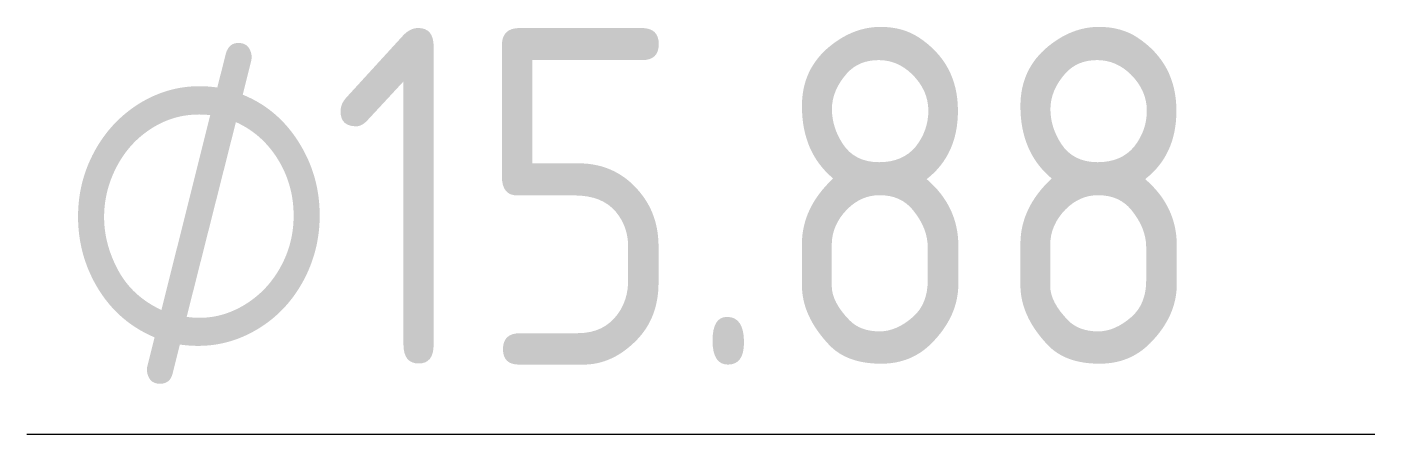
# Model space of a CAD drawing. Header units: millimetres. Extents: x -88595 to 880822, y -1054509 to -148035.
# Drawn here: x 391606 to 392606, y -318768 to -318465 of the extents above; entities that cross this region are included whole.
import ezdxf

# ---------------------------------------------------------------- set-up
doc = ezdxf.new("R2010")
doc.units = ezdxf.units.MM
doc.layers.add('Марки', color=7, linetype='Continuous', lineweight=20)
doc.styles.add('$10$GOST Common', font='GOST_Common.ttf', dxfattribs={"width": 0.9, "height": 250})
doc.styles.add('$6$GOST Common_1', font='GOST_Common.ttf', dxfattribs={"width": 0.9, "height": 250})

# ---------------------------------------------------------------- blocks, each defined once
blk = doc.blocks.new('$0$ADSK_M_Трубы - Диаметр_10-3265709-В_ОВ3_3')
at = {"layer": 'Марки'}
blk.add_line((-19808.8, 11394.8), (-18808.8, 11394.8), dxfattribs=at)

msp = doc.modelspace()

# ---------------------------------------------------------------- block references
at = {"layer": 'Марки'}
msp.add_blockref('$0$ADSK_M_Трубы - Диаметр_10-3265709-В_ОВ3_3', (411415.2, -330162.3), dxfattribs=at)

# ---------------------------------------------------------------- texts
at = {"layer": 'Марки', "lineweight": 9, "char_height": 250, "attachment_point": 1}
for s, insert, width, style in [('15.88', (391831.4, -318465.9), 800.886, '$10$GOST Common'), ('\\fGOST Common|b0|i0|c254|p34|;\\W.9;⌀', (391629, -318465.9), 245.316, '$6$GOST Common_1')]:
    msp.add_mtext(s, dxfattribs=dict(at, insert=insert, width=width, style=style))

doc.saveas('drawing.dxf')
